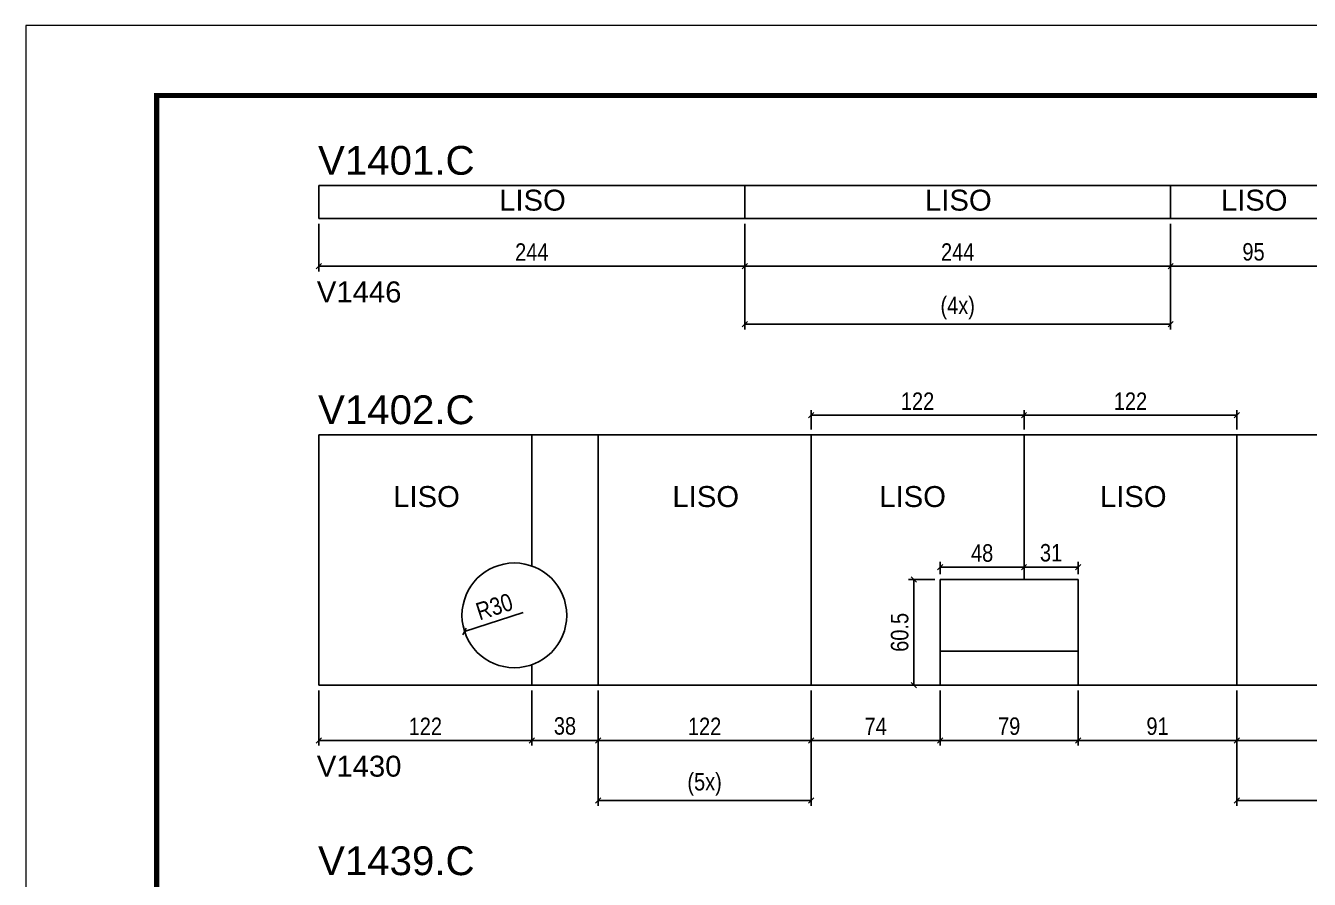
# Model space of a CAD drawing. Extents: x 1959 to 8212, y 239 to 4735.
# Drawn here: x 3557 to 4293, y 3097 to 3587 of the extents above; entities that cross this region are included whole.
import ezdxf

# ---------------------------------------------------------------- set-up
doc = ezdxf.new("R2010")
doc.units = 0
doc.linetypes.add('DASHED', pattern=[0.75, 0.5, -0.25])
doc.layers.add('00 - FELIPE', color=6, linetype='Continuous', plot=False)
for name, color, linetype in [('5', 5, 'Continuous'), ('COTA', 241, 'Continuous'), ('F-PILARES-S', 170, 'Continuous'), ('NOMENCLATURA', 7, 'Continuous'), ('Painéis', 200, 'Continuous')]:
    doc.layers.add(name, color=color, linetype=linetype)
doc.layers.add('Folhas', color=255, linetype='Continuous', lineweight=9)
doc.layers.add('SARRAFO DE PRESSAO', color=251, linetype='DASHED', lineweight=9)
doc.styles.add('COTA TECNICA', font='techl___.ttf', dxfattribs={"height": 10})
doc.styles.get("Standard").update_dxf_attribs({"font": 'arial.ttf'})
doc.dimstyles.new('PAINEL', dxfattribs={"dimtxt": 10, "dimasz": 3, "dimexe": 3, "dimexo": 3, "dimgap": 3, "dimtad": 1, "dimdec": 1, "dimzin": 12, "dimdsep": 46, "dimtxsty": 'COTA TECNICA', "dimblk1": 'OBLIQUE', "dimblk2": 'OBLIQUE', "dimsah": 1, "dimcen": 0.9, "dimclrd": 4, "dimclre": 4, "dimclrt": 240, "dimadec": 1, "dimazin": 3, "dimtfac": 1, "dimtdec": 1, "dimtmove": 0, "dimatfit": 3, "dimfxl": 1, "dimtolj": 1, "dimtzin": 12, "dimarcsym": 0})

# ---------------------------------------------------------------- blocks, each defined once
blk = doc.blocks.new('9999999999')
at = {"layer": 'Folhas'}
blk.add_lwpolyline([(98138.98, 34190.21), (99623.98, 34190.21), (99623.98, 35240.21), (98138.98, 35240.21)], close=True, dxfattribs=at)
at = {"layer": 'Folhas', "color": 30, "const_width": 3}
blk.add_lwpolyline([(98213.98, 34230.21), (99583.98, 34230.21), (99583.98, 35200.21), (98213.98, 35200.21)], close=True, dxfattribs=at)
blk = doc.blocks.new('_Oblique')
at = {"color": 0, "linetype": 'ByBlock', "lineweight": -2}
blk.add_line((-0.5, -0.5), (0.5, 0.5), dxfattribs=at)
blk = doc.blocks.new('*D12')
at = {"layer": 'COTA', "color": 4, "lineweight": -2, "transparency": 16777216}
for p, q in [((3725.24, 3473.15), (3725.24, 3445.85)), ((3969.24, 3473.15), (3969.24, 3445.85)), ((3725.24, 3448.85), (3969.24, 3448.85))]:
    blk.add_line(p, q, dxfattribs=at)
at = {"layer": 'Defpoints', "color": 0, "transparency": 16777216}
for p in [(3725.24, 3476.15), (3969.24, 3476.15), (3969.24, 3448.85)]:
    blk.add_point(p, dxfattribs=at)
at = {"layer": 'COTA', "color": 4, "lineweight": -2, "transparency": 16777216, "xscale": 3, "yscale": 3, "zscale": 3, "rotation": 180}
blk.add_blockref('_Oblique', (3725.24, 3448.85), dxfattribs=at)
at = {"layer": 'COTA', "color": 4, "lineweight": -2, "transparency": 16777216, "xscale": 3, "yscale": 3, "zscale": 3}
blk.add_blockref('_Oblique', (3969.24, 3448.85), dxfattribs=at)
at = {"layer": 'COTA', "color": 240, "transparency": 16777216, "insert": (3847.24, 3456.92), "char_height": 10, "attachment_point": 5, "style": 'COTA TECNICA'}
blk.add_mtext('\\A1;244', dxfattribs=at)
blk = doc.blocks.new('*D13')
at = {"layer": 'COTA', "color": 4, "lineweight": -2, "transparency": 16777216}
for p, q in [((3969.24, 3473.15), (3969.24, 3445.85)), ((4213.24, 3473.15), (4213.24, 3445.85)), ((4213.24, 3448.85), (3969.24, 3448.85))]:
    blk.add_line(p, q, dxfattribs=at)
at = {"layer": 'Defpoints', "color": 0, "transparency": 16777216}
for p in [(3969.24, 3476.15), (4213.24, 3476.15), (3969.24, 3448.85)]:
    blk.add_point(p, dxfattribs=at)
at = {"layer": 'COTA', "color": 4, "lineweight": -2, "transparency": 16777216, "xscale": 3, "yscale": 3, "zscale": 3, "rotation": 180}
blk.add_blockref('_Oblique', (3969.24, 3448.85), dxfattribs=at)
at = {"layer": 'COTA', "color": 4, "lineweight": -2, "transparency": 16777216, "xscale": 3, "yscale": 3, "zscale": 3}
blk.add_blockref('_Oblique', (4213.24, 3448.85), dxfattribs=at)
at = {"layer": 'COTA', "color": 240, "transparency": 16777216, "insert": (4091.24, 3456.92), "char_height": 10, "attachment_point": 5, "style": 'COTA TECNICA'}
blk.add_mtext('\\A1;244', dxfattribs=at)
blk = doc.blocks.new('*D14')
at = {"layer": 'COTA', "color": 4, "lineweight": -2, "transparency": 16777216}
for p, q in [((4213.24, 3473.15), (4213.24, 3445.85)), ((4308.24, 3473.15), (4308.24, 3445.85)), ((4213.24, 3448.85), (4308.24, 3448.85))]:
    blk.add_line(p, q, dxfattribs=at)
at = {"layer": 'Defpoints', "color": 0, "transparency": 16777216}
for p in [(4213.24, 3476.15), (4308.24, 3476.15), (4308.24, 3448.85)]:
    blk.add_point(p, dxfattribs=at)
at = {"layer": 'COTA', "color": 4, "lineweight": -2, "transparency": 16777216, "xscale": 3, "yscale": 3, "zscale": 3, "rotation": 180}
blk.add_blockref('_Oblique', (4213.24, 3448.85), dxfattribs=at)
at = {"layer": 'COTA', "color": 4, "lineweight": -2, "transparency": 16777216, "xscale": 3, "yscale": 3, "zscale": 3}
blk.add_blockref('_Oblique', (4308.24, 3448.85), dxfattribs=at)
at = {"layer": 'COTA', "color": 240, "transparency": 16777216, "insert": (4260.74, 3456.99), "char_height": 10, "attachment_point": 5, "style": 'COTA TECNICA'}
blk.add_mtext('\\A1;95', dxfattribs=at)
blk = doc.blocks.new('*D17')
at = {"layer": 'COTA', "color": 4, "lineweight": -2, "transparency": 16777216}
for p, q in [((3969.24, 3473.15), (3969.24, 3412.63)), ((4213.24, 3473.15), (4213.24, 3412.63)), ((3969.24, 3415.63), (4213.24, 3415.63))]:
    blk.add_line(p, q, dxfattribs=at)
at = {"layer": 'Defpoints', "color": 0, "transparency": 16777216}
for p in [(3969.24, 3476.15), (4213.24, 3476.15), (4213.24, 3415.63)]:
    blk.add_point(p, dxfattribs=at)
at = {"layer": 'COTA', "color": 4, "lineweight": -2, "transparency": 16777216, "xscale": 3, "yscale": 3, "zscale": 3, "rotation": 180}
blk.add_blockref('_Oblique', (3969.24, 3415.63), dxfattribs=at)
at = {"layer": 'COTA', "color": 4, "lineweight": -2, "transparency": 16777216, "xscale": 3, "yscale": 3, "zscale": 3}
blk.add_blockref('_Oblique', (4213.24, 3415.63), dxfattribs=at)
at = {"layer": 'COTA', "color": 240, "transparency": 16777216, "insert": (4091.24, 3424.85), "char_height": 10, "attachment_point": 5, "style": 'COTA TECNICA'}
blk.add_mtext('\\A1;(4x)', dxfattribs=at)
blk = doc.blocks.new('*D37')
at = {"layer": '00 - FELIPE', "color": 4, "lineweight": -2, "transparency": 16777216}
for p, q in [((3725.24, 3205.75), (3725.24, 3174.08)), ((3847.24, 3205.75), (3847.24, 3174.08)), ((3725.24, 3177.08), (3847.24, 3177.08))]:
    blk.add_line(p, q, dxfattribs=at)
at = {"layer": 'Defpoints', "color": 0, "transparency": 16777216}
for p in [(3725.24, 3208.75), (3847.24, 3208.75), (3847.24, 3177.08)]:
    blk.add_point(p, dxfattribs=at)
at = {"layer": '00 - FELIPE', "color": 4, "lineweight": -2, "transparency": 16777216, "xscale": 3, "yscale": 3, "zscale": 3, "rotation": 180}
blk.add_blockref('_Oblique', (3725.24, 3177.08), dxfattribs=at)
at = {"layer": '00 - FELIPE', "color": 4, "lineweight": -2, "transparency": 16777216, "xscale": 3, "yscale": 3, "zscale": 3}
blk.add_blockref('_Oblique', (3847.24, 3177.08), dxfattribs=at)
at = {"layer": '00 - FELIPE', "color": 240, "transparency": 16777216, "insert": (3786.24, 3185.13), "char_height": 10, "attachment_point": 5, "style": 'COTA TECNICA'}
blk.add_mtext('\\A1;122', dxfattribs=at)
blk = doc.blocks.new('*D38')
at = {"layer": '00 - FELIPE', "color": 4, "lineweight": -2, "transparency": 16777216}
for p, q in [((3847.24, 3205.75), (3847.24, 3174.08)), ((3885.24, 3205.75), (3885.24, 3174.08)), ((3847.24, 3177.08), (3885.24, 3177.08))]:
    blk.add_line(p, q, dxfattribs=at)
at = {"layer": 'Defpoints', "color": 0, "transparency": 16777216}
for p in [(3847.24, 3208.75), (3885.24, 3208.75), (3885.24, 3177.08)]:
    blk.add_point(p, dxfattribs=at)
at = {"layer": '00 - FELIPE', "color": 4, "lineweight": -2, "transparency": 16777216, "xscale": 3, "yscale": 3, "zscale": 3, "rotation": 180}
blk.add_blockref('_Oblique', (3847.24, 3177.08), dxfattribs=at)
at = {"layer": '00 - FELIPE', "color": 4, "lineweight": -2, "transparency": 16777216, "xscale": 3, "yscale": 3, "zscale": 3}
blk.add_blockref('_Oblique', (3885.24, 3177.08), dxfattribs=at)
at = {"layer": '00 - FELIPE', "color": 240, "transparency": 16777216, "insert": (3866.24, 3185.32), "char_height": 10, "attachment_point": 5, "style": 'COTA TECNICA'}
blk.add_mtext('\\A1;38', dxfattribs=at)
blk = doc.blocks.new('*D39')
at = {"layer": '00 - FELIPE', "color": 4, "lineweight": -2, "transparency": 16777216}
for p, q in [((3885.24, 3205.75), (3885.24, 3174.08)), ((4007.24, 3205.75), (4007.24, 3174.08)), ((3885.24, 3177.08), (4007.24, 3177.08))]:
    blk.add_line(p, q, dxfattribs=at)
at = {"layer": 'Defpoints', "color": 0, "transparency": 16777216}
for p in [(3885.24, 3208.75), (4007.24, 3208.75), (4007.24, 3177.08)]:
    blk.add_point(p, dxfattribs=at)
at = {"layer": '00 - FELIPE', "color": 4, "lineweight": -2, "transparency": 16777216, "xscale": 3, "yscale": 3, "zscale": 3, "rotation": 180}
blk.add_blockref('_Oblique', (3885.24, 3177.08), dxfattribs=at)
at = {"layer": '00 - FELIPE', "color": 4, "lineweight": -2, "transparency": 16777216, "xscale": 3, "yscale": 3, "zscale": 3}
blk.add_blockref('_Oblique', (4007.24, 3177.08), dxfattribs=at)
at = {"layer": '00 - FELIPE', "color": 240, "transparency": 16777216, "insert": (3946.24, 3185.13), "char_height": 10, "attachment_point": 5, "style": 'COTA TECNICA'}
blk.add_mtext('\\A1;122', dxfattribs=at)
blk = doc.blocks.new('*D40')
at = {"layer": '00 - FELIPE', "color": 4, "lineweight": -2, "transparency": 16777216}
for p, q in [((3885.24, 3205.75), (3885.24, 3139.67)), ((4007.24, 3205.75), (4007.24, 3139.67)), ((3885.24, 3142.67), (4007.24, 3142.67))]:
    blk.add_line(p, q, dxfattribs=at)
at = {"layer": 'Defpoints', "color": 0, "transparency": 16777216}
for p in [(3885.24, 3208.75), (4007.24, 3208.75), (4007.24, 3142.67)]:
    blk.add_point(p, dxfattribs=at)
at = {"layer": '00 - FELIPE', "color": 4, "lineweight": -2, "transparency": 16777216, "xscale": 3, "yscale": 3, "zscale": 3, "rotation": 180}
blk.add_blockref('_Oblique', (3885.24, 3142.67), dxfattribs=at)
at = {"layer": '00 - FELIPE', "color": 4, "lineweight": -2, "transparency": 16777216, "xscale": 3, "yscale": 3, "zscale": 3}
blk.add_blockref('_Oblique', (4007.24, 3142.67), dxfattribs=at)
at = {"layer": '00 - FELIPE', "color": 240, "transparency": 16777216, "insert": (3946.24, 3151.89), "char_height": 10, "attachment_point": 5, "style": 'COTA TECNICA'}
blk.add_mtext('\\A1;(5x)', dxfattribs=at)
blk = doc.blocks.new('*D41')
at = {"layer": '00 - FELIPE', "color": 4, "lineweight": -2, "transparency": 16777216}
for p, q in [((4007.24, 3355.25), (4007.24, 3366.41)), ((4007.24, 3363.41), (4129.24, 3363.41)), ((4129.24, 3355.25), (4129.24, 3366.41))]:
    blk.add_line(p, q, dxfattribs=at)
at = {"layer": 'Defpoints', "color": 0, "transparency": 16777216}
for p in [(4129.24, 3363.41), (4007.24, 3352.25), (4129.24, 3352.25)]:
    blk.add_point(p, dxfattribs=at)
at = {"layer": '00 - FELIPE', "color": 4, "lineweight": -2, "transparency": 16777216, "xscale": 3, "yscale": 3, "zscale": 3, "rotation": 180}
blk.add_blockref('_Oblique', (4007.24, 3363.41), dxfattribs=at)
at = {"layer": '00 - FELIPE', "color": 4, "lineweight": -2, "transparency": 16777216, "xscale": 3, "yscale": 3, "zscale": 3}
blk.add_blockref('_Oblique', (4129.24, 3363.41), dxfattribs=at)
at = {"layer": '00 - FELIPE', "color": 240, "transparency": 16777216, "insert": (4068.24, 3371.47), "char_height": 10, "attachment_point": 5, "style": 'COTA TECNICA'}
blk.add_mtext('\\A1;122', dxfattribs=at)
blk = doc.blocks.new('*D42')
at = {"layer": '00 - FELIPE', "color": 4, "lineweight": -2, "transparency": 16777216}
for p, q in [((4129.24, 3355.25), (4129.24, 3366.41)), ((4129.24, 3363.41), (4251.24, 3363.41)), ((4251.24, 3355.25), (4251.24, 3366.41))]:
    blk.add_line(p, q, dxfattribs=at)
at = {"layer": 'Defpoints', "color": 0, "transparency": 16777216}
for p in [(4251.24, 3363.41), (4129.24, 3352.25), (4251.24, 3352.25)]:
    blk.add_point(p, dxfattribs=at)
at = {"layer": '00 - FELIPE', "color": 4, "lineweight": -2, "transparency": 16777216, "xscale": 3, "yscale": 3, "zscale": 3, "rotation": 180}
blk.add_blockref('_Oblique', (4129.24, 3363.41), dxfattribs=at)
at = {"layer": '00 - FELIPE', "color": 4, "lineweight": -2, "transparency": 16777216, "xscale": 3, "yscale": 3, "zscale": 3}
blk.add_blockref('_Oblique', (4251.24, 3363.41), dxfattribs=at)
at = {"layer": '00 - FELIPE', "color": 240, "transparency": 16777216, "insert": (4190.24, 3371.47), "char_height": 10, "attachment_point": 5, "style": 'COTA TECNICA'}
blk.add_mtext('\\A1;122', dxfattribs=at)
blk = doc.blocks.new('*D43')
at = {"layer": '00 - FELIPE', "color": 4, "lineweight": -2, "transparency": 16777216}
for p, q in [((4007.24, 3205.75), (4007.24, 3174.08)), ((4081.24, 3205.75), (4081.24, 3174.08)), ((4007.24, 3177.08), (4081.24, 3177.08))]:
    blk.add_line(p, q, dxfattribs=at)
at = {"layer": 'Defpoints', "color": 0, "transparency": 16777216}
for p in [(4007.24, 3208.75), (4081.24, 3208.75), (4081.24, 3177.08)]:
    blk.add_point(p, dxfattribs=at)
at = {"layer": '00 - FELIPE', "color": 4, "lineweight": -2, "transparency": 16777216, "xscale": 3, "yscale": 3, "zscale": 3, "rotation": 180}
blk.add_blockref('_Oblique', (4007.24, 3177.08), dxfattribs=at)
at = {"layer": '00 - FELIPE', "color": 4, "lineweight": -2, "transparency": 16777216, "xscale": 3, "yscale": 3, "zscale": 3}
blk.add_blockref('_Oblique', (4081.24, 3177.08), dxfattribs=at)
at = {"layer": '00 - FELIPE', "color": 240, "transparency": 16777216, "insert": (4044.24, 3185.15), "char_height": 10, "attachment_point": 5, "style": 'COTA TECNICA'}
blk.add_mtext('\\A1;74', dxfattribs=at)
blk = doc.blocks.new('*D44')
at = {"layer": '00 - FELIPE', "color": 4, "lineweight": -2, "transparency": 16777216}
for p, q in [((4081.24, 3205.75), (4081.24, 3174.08)), ((4160.24, 3205.75), (4160.24, 3174.08)), ((4081.24, 3177.08), (4160.24, 3177.08))]:
    blk.add_line(p, q, dxfattribs=at)
at = {"layer": 'Defpoints', "color": 0, "transparency": 16777216}
for p in [(4081.24, 3208.75), (4160.24, 3208.75), (4160.24, 3177.08)]:
    blk.add_point(p, dxfattribs=at)
at = {"layer": '00 - FELIPE', "color": 4, "lineweight": -2, "transparency": 16777216, "xscale": 3, "yscale": 3, "zscale": 3, "rotation": 180}
blk.add_blockref('_Oblique', (4081.24, 3177.08), dxfattribs=at)
at = {"layer": '00 - FELIPE', "color": 4, "lineweight": -2, "transparency": 16777216, "xscale": 3, "yscale": 3, "zscale": 3}
blk.add_blockref('_Oblique', (4160.24, 3177.08), dxfattribs=at)
at = {"layer": '00 - FELIPE', "color": 240, "transparency": 16777216, "insert": (4120.74, 3185.18), "char_height": 10, "attachment_point": 5, "style": 'COTA TECNICA'}
blk.add_mtext('\\A1;79', dxfattribs=at)
blk = doc.blocks.new('*D45')
at = {"layer": '00 - FELIPE', "color": 4, "lineweight": -2, "transparency": 16777216}
for p, q in [((4160.24, 3205.75), (4160.24, 3174.08)), ((4251.24, 3205.75), (4251.24, 3174.08)), ((4160.24, 3177.08), (4251.24, 3177.08))]:
    blk.add_line(p, q, dxfattribs=at)
at = {"layer": 'Defpoints', "color": 0, "transparency": 16777216}
for p in [(4160.24, 3208.75), (4251.24, 3208.75), (4251.24, 3177.08)]:
    blk.add_point(p, dxfattribs=at)
at = {"layer": '00 - FELIPE', "color": 4, "lineweight": -2, "transparency": 16777216, "xscale": 3, "yscale": 3, "zscale": 3, "rotation": 180}
blk.add_blockref('_Oblique', (4160.24, 3177.08), dxfattribs=at)
at = {"layer": '00 - FELIPE', "color": 4, "lineweight": -2, "transparency": 16777216, "xscale": 3, "yscale": 3, "zscale": 3}
blk.add_blockref('_Oblique', (4251.24, 3177.08), dxfattribs=at)
at = {"layer": '00 - FELIPE', "color": 240, "transparency": 16777216, "insert": (4205.74, 3185.16), "char_height": 10, "attachment_point": 5, "style": 'COTA TECNICA'}
blk.add_mtext('\\A1;91', dxfattribs=at)
blk = doc.blocks.new('*D46')
at = {"layer": '00 - FELIPE', "color": 4, "lineweight": -2, "transparency": 16777216}
for p, q in [((4251.24, 3205.75), (4251.24, 3174.08)), ((4373.24, 3205.75), (4373.24, 3174.08)), ((4251.24, 3177.08), (4373.24, 3177.08))]:
    blk.add_line(p, q, dxfattribs=at)
at = {"layer": 'Defpoints', "color": 0, "transparency": 16777216}
for p in [(4251.24, 3208.75), (4373.24, 3208.75), (4373.24, 3177.08)]:
    blk.add_point(p, dxfattribs=at)
at = {"layer": '00 - FELIPE', "color": 4, "lineweight": -2, "transparency": 16777216, "xscale": 3, "yscale": 3, "zscale": 3, "rotation": 180}
blk.add_blockref('_Oblique', (4251.24, 3177.08), dxfattribs=at)
at = {"layer": '00 - FELIPE', "color": 4, "lineweight": -2, "transparency": 16777216, "xscale": 3, "yscale": 3, "zscale": 3}
blk.add_blockref('_Oblique', (4373.24, 3177.08), dxfattribs=at)
at = {"layer": '00 - FELIPE', "color": 240, "transparency": 16777216, "insert": (4312.24, 3185.13), "char_height": 10, "attachment_point": 5, "style": 'COTA TECNICA'}
blk.add_mtext('\\A1;122', dxfattribs=at)
blk = doc.blocks.new('*D47')
at = {"layer": '00 - FELIPE', "color": 4, "lineweight": -2, "transparency": 16777216}
for p, q in [((4251.24, 3205.75), (4251.24, 3139.67)), ((4373.24, 3205.75), (4373.24, 3139.67)), ((4251.24, 3142.67), (4373.24, 3142.67))]:
    blk.add_line(p, q, dxfattribs=at)
at = {"layer": 'Defpoints', "color": 0, "transparency": 16777216}
for p in [(4251.24, 3208.75), (4373.24, 3208.75), (4373.24, 3142.67)]:
    blk.add_point(p, dxfattribs=at)
at = {"layer": '00 - FELIPE', "color": 4, "lineweight": -2, "transparency": 16777216, "xscale": 3, "yscale": 3, "zscale": 3, "rotation": 180}
blk.add_blockref('_Oblique', (4251.24, 3142.67), dxfattribs=at)
at = {"layer": '00 - FELIPE', "color": 4, "lineweight": -2, "transparency": 16777216, "xscale": 3, "yscale": 3, "zscale": 3}
blk.add_blockref('_Oblique', (4373.24, 3142.67), dxfattribs=at)
at = {"layer": '00 - FELIPE', "color": 240, "transparency": 16777216, "insert": (4312.24, 3151.89), "char_height": 10, "attachment_point": 5, "style": 'COTA TECNICA'}
blk.add_mtext('\\A1;(4x)', dxfattribs=at)
blk = doc.blocks.new('*D55')
at = {"layer": 'COTA', "color": 4, "lineweight": -2, "transparency": 16777216}
blk.add_line((3842.23, 3250.35), (3808.68, 3239.56), dxfattribs=at)
at = {"layer": 'Defpoints', "color": 0, "transparency": 16777216}
for p in [(3837.24, 3248.75), (3808.68, 3239.56)]:
    blk.add_point(p, dxfattribs=at)
at = {"layer": 'COTA', "color": 4, "lineweight": -2, "transparency": 16777216, "xscale": 3, "yscale": 3, "zscale": 3, "rotation": 197.8262716308262}
blk.add_blockref('_Oblique', (3808.68, 3239.56), dxfattribs=at)
at = {"layer": 'COTA', "color": 240, "transparency": 16777216, "insert": (3825.79, 3253.7), "char_height": 10, "attachment_point": 5, "rotation": 17.82627, "style": 'COTA TECNICA'}
blk.add_mtext('\\A1;R30', dxfattribs=at)
blk = doc.blocks.new('*D56')
at = {"layer": 'COTA', "color": 4, "lineweight": -2, "transparency": 16777216}
for p, q in [((4081.24, 3272.25), (4081.24, 3279.33)), ((4129.24, 3276.33), (4081.24, 3276.33)), ((4129.24, 3272.25), (4129.24, 3279.33))]:
    blk.add_line(p, q, dxfattribs=at)
at = {"layer": 'Defpoints', "color": 0, "transparency": 16777216}
for p in [(4081.24, 3276.33), (4081.24, 3269.25), (4129.24, 3269.25)]:
    blk.add_point(p, dxfattribs=at)
at = {"layer": 'COTA', "color": 4, "lineweight": -2, "transparency": 16777216, "xscale": 3, "yscale": 3, "zscale": 3, "rotation": 180}
blk.add_blockref('_Oblique', (4081.24, 3276.33), dxfattribs=at)
at = {"layer": 'COTA', "color": 4, "lineweight": -2, "transparency": 16777216, "xscale": 3, "yscale": 3, "zscale": 3}
blk.add_blockref('_Oblique', (4129.24, 3276.33), dxfattribs=at)
at = {"layer": 'COTA', "color": 240, "transparency": 16777216, "insert": (4105.24, 3284.42), "char_height": 10, "attachment_point": 5, "style": 'COTA TECNICA'}
blk.add_mtext('\\A1;48', dxfattribs=at)
blk = doc.blocks.new('*D57')
at = {"layer": 'COTA', "color": 4, "lineweight": -2, "transparency": 16777216}
for p, q in [((4078.24, 3269.25), (4063.15, 3269.25)), ((4066.15, 3269.25), (4066.15, 3208.75)), ((4078.24, 3208.75), (4063.15, 3208.75))]:
    blk.add_line(p, q, dxfattribs=at)
at = {"layer": 'Defpoints', "color": 0, "transparency": 16777216}
for p in [(4081.24, 3269.25), (4066.15, 3208.75), (4081.24, 3208.75)]:
    blk.add_point(p, dxfattribs=at)
at = {"layer": 'COTA', "color": 4, "lineweight": -2, "transparency": 16777216, "xscale": 3, "yscale": 3, "zscale": 3}
for p, rotation in [((4066.15, 3269.25), 90), ((4066.15, 3208.75), 270)]:
    blk.add_blockref('_Oblique', p, dxfattribs=dict(at, rotation=rotation))
at = {"layer": 'COTA', "color": 240, "transparency": 16777216, "insert": (4058.04, 3239), "char_height": 10, "attachment_point": 5, "rotation": 90, "style": 'COTA TECNICA'}
blk.add_mtext('\\A1;60.5', dxfattribs=at)
blk = doc.blocks.new('*D58')
at = {"layer": 'COTA', "color": 4, "lineweight": -2, "transparency": 16777216}
for p, q in [((4129.24, 3272.25), (4129.24, 3279.33)), ((4129.24, 3276.33), (4160.24, 3276.33)), ((4160.24, 3272.25), (4160.24, 3279.33))]:
    blk.add_line(p, q, dxfattribs=at)
at = {"layer": 'Defpoints', "color": 0, "transparency": 16777216}
for p in [(4160.24, 3276.33), (4129.24, 3269.25), (4160.24, 3269.25)]:
    blk.add_point(p, dxfattribs=at)
at = {"layer": 'COTA', "color": 4, "lineweight": -2, "transparency": 16777216, "xscale": 3, "yscale": 3, "zscale": 3, "rotation": 180}
blk.add_blockref('_Oblique', (4129.24, 3276.33), dxfattribs=at)
at = {"layer": 'COTA', "color": 4, "lineweight": -2, "transparency": 16777216, "xscale": 3, "yscale": 3, "zscale": 3}
blk.add_blockref('_Oblique', (4160.24, 3276.33), dxfattribs=at)
at = {"layer": 'COTA', "color": 240, "transparency": 16777216, "insert": (4144.74, 3284.55), "char_height": 10, "attachment_point": 5, "style": 'COTA TECNICA'}
blk.add_mtext('\\A1;31', dxfattribs=at)

msp = doc.modelspace()

# ---------------------------------------------------------------- linework, layer by layer
at = {"layer": '00 - FELIPE'}
for p, q in [((3725.24, 3352.25), (4739.24, 3352.25)), ((3725.24, 3208.75), (3725.24, 3352.25)), ((3847.24, 3277.03), (3847.24, 3352.25)), ((3885.24, 3352.25), (3885.24, 3208.75)), ((4007.24, 3352.25), (4007.24, 3208.75)), ((4129.24, 3352.25), (4129.24, 3269.25)), ((4251.24, 3352.25), (4251.24, 3208.75)), ((4081.24, 3228.25), (4081.24, 3208.75)), ((4160.24, 3228.25), (4160.24, 3208.75)), ((3847.24, 3208.75), (3847.24, 3220.46)), ((4739.24, 3208.75), (3725.24, 3208.75))]:
    msp.add_line(p, q, dxfattribs=at)
at = {"layer": 'F-PILARES-S', "linetype": 'Continuous'}
msp.add_lwpolyline([(4081.24, 3228.25), (4160.24, 3228.25), (4160.24, 3269.25), (4081.24, 3269.25), (4081.24, 3228.25)], dxfattribs=at)
msp.add_circle((3837.24, 3248.75), 30, dxfattribs=at)
at = {"layer": 'Painéis'}
for p, q in [((3969.24, 3495.15), (3969.24, 3476.15)), ((3969.24, 3495.15), (3969.24, 3476.15)), ((4213.24, 3495.15), (4213.24, 3476.15)), ((4213.24, 3495.15), (4213.24, 3476.15))]:
    msp.add_line(p, q, dxfattribs=at)
msp.add_lwpolyline([(3725.24, 3495.15), (4552.24, 3495.15), (4552.24, 3476.15), (3725.24, 3476.15)], close=True, dxfattribs=at)

# ---------------------------------------------------------------- block references
at = {"layer": 'SARRAFO DE PRESSAO', "color": 6, "linetype": 'ByBlock'}
msp.add_blockref('9999999999', (-94581.71, -31653.56), dxfattribs=at)

# ---------------------------------------------------------------- texts
at = {"layer": '5', "linetype": 'Continuous'}
for s, rotation, p in [('LISO', 359.99996, (3828.53, 3480.66)), ('LISO', 359.99996, (4072.53, 3480.66)), ('LISO', 359.99996, (4242.03, 3480.66)), ('V1446', 0.00004, (3724.09, 3428.09)), ('LISO', 359.99996, (3767.81, 3310.82)), ('LISO', 359.99996, (3927.81, 3310.82)), ('LISO', 359.99996, (4046.32, 3310.82)), ('LISO', 359.99996, (4172.73, 3310.82)), ('V1430', 0.00004, (3724.09, 3156.32))]:
    msp.add_text(s, height=12, rotation=rotation, dxfattribs=at).set_placement(p)
at = {"layer": 'NOMENCLATURA', "linetype": 'Continuous'}
for s, p in [('V1401.C', (3724.77, 3501.21)), ('V1402.C', (3724.77, 3358.3)), ('V1439.C', (3724.77, 3099.88))]:
    msp.add_text(s, height=16.5, dxfattribs=at).set_placement(p)

# ---------------------------------------------------------------- dimensions: what is measured, and where the dimension line sits
at = {"layer": '00 - FELIPE'}
for base, p1, p2, picture, middle in [((4129.24, 3363.41), (4007.24, 3352.25), (4129.24, 3352.25), '*D41', (4068.24, 3371.47)), ((3847.24, 3177.08), (3725.24, 3208.75), (3847.24, 3208.75), '*D37', (3786.24, 3185.13)), ((4081.24, 3177.08), (4007.24, 3208.75), (4081.24, 3208.75), '*D43', (4044.24, 3185.15)), ((4373.24, 3177.08), (4251.24, 3208.75), (4373.24, 3208.75), '*D46', (4312.24, 3185.13))]:
    dim = msp.add_linear_dim(base=base, p1=p1, p2=p2, dimstyle='PAINEL', dxfattribs=at)
    dim.commit()
    dim.dimension.update_dxf_attribs({"geometry": picture, "text_midpoint": middle})
for base, p1, p2, picture, middle in [((4251.24, 3363.41), (4129.24, 3352.25), (4251.24, 3352.25), '*D42', (4190.24, 3371.47)), ((3885.24, 3177.08), (3847.24, 3208.75), (3885.24, 3208.75), '*D38', (3866.24, 3185.32)), ((4007.24, 3177.08), (3885.24, 3208.75), (4007.24, 3208.75), '*D39', (3946.24, 3185.13)), ((4160.24, 3177.08), (4081.24, 3208.75), (4160.24, 3208.75), '*D44', (4120.74, 3185.18)), ((4251.24, 3177.08), (4160.24, 3208.75), (4251.24, 3208.75), '*D45', (4205.74, 3185.16))]:
    dim = msp.add_linear_dim(base=base, p1=p1, p2=p2, dimstyle='PAINEL', override={"dimtmove": 1}, dxfattribs=at)
    dim.commit()
    dim.dimension.update_dxf_attribs({"geometry": picture, "text_midpoint": middle})
for base, p1, p2, text, picture, middle in [((4007.24, 3142.67), (3885.24, 3208.75), (4007.24, 3208.75), '(5x)', '*D40', (3946.24, 3151.89)), ((4373.24, 3142.67), (4251.24, 3208.75), (4373.24, 3208.75), '(4x)', '*D47', (4312.24, 3151.89))]:
    dim = msp.add_linear_dim(base=base, p1=p1, p2=p2, text=text, dimstyle='PAINEL', dxfattribs=at)
    dim.commit()
    dim.dimension.update_dxf_attribs({"geometry": picture, "text_midpoint": middle})
at = {"layer": 'COTA'}
for base, p1, p2, picture, middle in [((3969.24, 3448.85), (3725.24, 3476.15), (3969.24, 3476.15), '*D12', (3847.24, 3456.92)), ((4308.24, 3448.85), (4213.24, 3476.15), (4308.24, 3476.15), '*D14', (4260.74, 3456.99)), ((4081.24, 3276.33), (4129.24, 3269.25), (4081.24, 3269.25), '*D56', (4105.24, 3284.42)), ((4160.24, 3276.33), (4129.24, 3269.25), (4160.24, 3269.25), '*D58', (4144.74, 3284.55))]:
    dim = msp.add_linear_dim(base=base, p1=p1, p2=p2, dimstyle='PAINEL', dxfattribs=at)
    dim.commit()
    dim.dimension.update_dxf_attribs({"geometry": picture, "text_midpoint": middle})
for base, p1, p2, angle, picture, middle in [((3969.24, 3448.85), (4213.24, 3476.15), (3969.24, 3476.15), 180, '*D13', (4091.24, 3456.92)), ((4066.15, 3208.75), (4081.24, 3269.25), (4081.24, 3208.75), 90, '*D57', (4058.04, 3239))]:
    dim = msp.add_linear_dim(base=base, p1=p1, p2=p2, angle=angle, dimstyle='PAINEL', dxfattribs=at)
    dim.commit()
    dim.dimension.update_dxf_attribs({"geometry": picture, "text_midpoint": middle})
dim = msp.add_linear_dim(base=(4213.24, 3415.63), p1=(3969.24, 3476.15), p2=(4213.24, 3476.15), text='(4x)', dimstyle='PAINEL', dxfattribs=at)
dim.commit()
dim.dimension.update_dxf_attribs({"geometry": '*D17', "text_midpoint": (4091.24, 3424.85)})
dim = msp.add_radius_dim(center=(3837.24, 3248.75), mpoint=(3808.68, 3239.56), dimstyle='PAINEL', dxfattribs=at)
dim.commit()
dim.dimension.update_dxf_attribs({"geometry": '*D55', "text_midpoint": (3828.31, 3245.87), "dimtype": 164})

doc.saveas('drawing.dxf')
